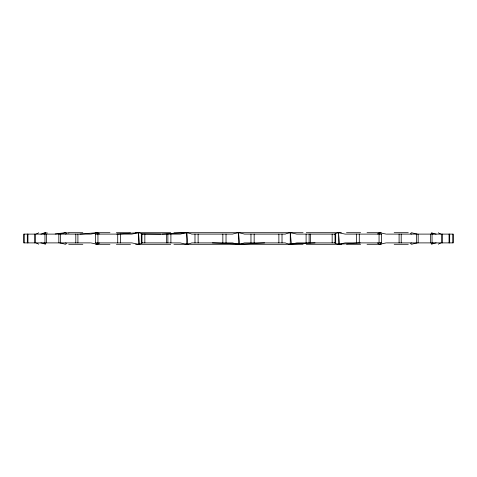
<?xml version="1.0" encoding="UTF-8"?>
<svg xmlns="http://www.w3.org/2000/svg" width="477" height="477" viewBox="0 0 477 477"><rect width="100%" height="100%" fill="white"/><g stroke="black" fill="none" stroke-linecap="round" stroke-linejoin="round"><path stroke-width="0.72" d="M42.775 233.402L45.327 232.698L47.432 233.05M377.838 242.894A7.543 1.485 3.8 0 0 379.913 244.302L380.783 244.081L380.652 242.686M160.874 234.106L141.943 233.879A7.543 1.306 6.6 0 0 138.509 232.698L131.849 234.106L95.495 234.106M337.537 244.081L338.491 244.302L345.151 242.894L381.505 242.894M185.607 244.081L187.831 244.081L186.74 232.698L161.965 234.106M212.396 242.894L239.651 244.081L238.5 232.698A7.543 0.704 -10.7 0 0 232.549 234.106L191.706 234.106A7.543 1.043 8.9 0 0 186.74 232.698A7.543 0.322 -11.7 0 0 180.211 234.106L141.305 234.106L141.305 242.894L180.211 242.894A7.543 0.322 11.7 0 0 186.74 244.302A7.543 1.043 -8.9 0 0 191.706 242.894L232.549 242.894A7.543 0.704 10.7 0 0 238.5 244.302L264.604 242.894M55.183 233.933L65.307 232.698L68.938 233.05M79.838 234.106L97.087 232.698A7.543 1.485 3.8 0 1 99.162 234.106M116.758 234.106L138.509 232.698L139.463 244.081L138.509 244.302L131.849 242.894L95.495 242.894M334.848 242.894A7.543 1.306 6.6 0 0 338.491 244.302L360.242 242.894M315.035 242.894L289.169 244.081M68.724 232.698L82.825 232.698M95.847 232.698L109.948 232.698M116.388 232.698L130.489 232.698M135.563 232.698L170.7 232.698M173.92 232.698L303.08 232.698M306.3 232.698L341.437 232.698M346.511 232.698L360.612 232.698M367.051 232.698L381.153 232.698M394.175 232.698L408.276 232.698M58.593 234.106L23.85 234.106L23.85 242.894L58.593 242.894M90.195 234.106L58.838 234.106L58.838 242.894L90.195 242.894M381.505 234.106L345.151 234.106L338.491 232.698A7.543 1.306 -6.6 0 0 334.848 234.106M386.805 234.106L418.162 234.106L418.162 242.894L386.805 242.894M418.407 234.106L453.15 234.106L453.15 242.894L418.407 242.894M68.724 244.302L82.825 244.302M95.847 244.302L109.948 244.302M116.388 244.302L130.489 244.302M135.563 244.302L170.7 244.302M173.92 244.302L303.08 244.302M306.3 244.302L341.437 244.302M346.511 244.302L360.612 244.302M367.051 244.302L381.153 244.302M394.175 244.302L408.276 244.302M237.349 244.081L238.5 244.302A7.543 0.704 -10.7 0 0 244.451 242.894L285.294 242.894A7.543 1.043 8.9 0 0 290.26 244.302L291.393 244.081L290.26 232.698A7.543 1.043 -8.9 0 0 285.294 234.106L244.451 234.106A7.543 0.704 10.7 0 0 238.5 232.698L238.5 244.302M96.217 244.081L97.087 244.302A7.543 1.485 -3.8 0 0 99.162 242.894M339.535 244.081L338.491 232.698L338.491 244.302M386.251 234.106A7.543 0.483 11.4 0 1 379.913 232.698L379.996 234.147M452.941 234.106L452.941 242.894M449.686 234.106L449.686 242.894M449.06 234.106L449.06 242.894M442.608 234.106L442.608 242.894M441.583 234.106L441.583 242.894M432.043 234.106L432.043 242.894M430.624 234.106L430.624 242.894M416.385 234.106L416.385 242.894M401.205 234.106L401.205 242.894M399.094 234.106L399.094 242.894M381.463 234.106L381.463 242.894M379.06 234.106L379.06 242.894M359.282 234.106L359.282 242.894M356.623 234.106L356.623 242.894M335.027 234.106L335.027 242.894M332.159 234.106L332.159 242.894M310.378 234.106L310.378 242.894M309.126 234.106L309.126 242.894M306.097 234.106L306.097 242.894M282.014 234.106L282.014 242.894M278.878 234.106L278.878 242.894M254.158 234.106L254.158 242.894M250.968 234.106L250.968 242.894M226.032 234.106L226.032 242.894M222.842 234.106L222.842 242.894M198.122 234.106L198.122 242.894M194.986 234.106L194.986 242.894M186.74 232.698L186.74 244.302M170.903 234.106L170.903 242.894M167.874 234.106L167.874 242.894M166.622 234.106L166.622 242.894M144.841 234.106L144.841 242.894M141.973 234.106L141.973 242.894M138.509 232.698L138.509 244.302A7.543 1.306 -6.6 0 0 142.152 242.894M120.377 234.106L120.377 242.894M117.718 234.106L117.718 242.894M97.94 234.106L97.94 242.894M97.087 234.147L97.087 232.698A7.543 0.483 -11.4 0 1 90.749 234.106M97.087 242.853L97.087 244.302A7.543 0.483 11.4 0 0 90.749 242.894M95.537 234.106L95.537 242.894M77.906 234.106L77.906 242.894M75.795 234.106L75.795 242.894M60.615 234.106L60.615 242.894M46.376 234.106L46.376 242.894M44.957 234.106L44.957 242.894M35.417 234.106L35.417 242.894M34.392 234.106L34.392 242.894M27.94 234.106L27.94 242.894M27.314 234.106L27.314 242.894M24.059 234.106L24.059 242.894M377.838 234.106A7.543 1.485 -3.8 0 1 379.913 232.698M417.28 234.106A7.543 0.853 10 0 1 411.693 232.698A7.543 1.556 -0.7 0 0 411.329 234.106M436.127 234.106A7.543 1.163 8 0 1 431.673 232.698A7.543 1.526 2.5 0 0 433.044 234.106M440.623 233.879A7.543 1.389 5.5 0 1 438.488 232.698M59.72 234.106A7.543 0.853 -10 0 0 65.307 232.698A7.543 1.556 0.7 0 1 65.671 234.106M40.873 234.106A7.543 1.163 -8 0 0 45.327 232.698A7.543 1.526 -2.5 0 1 43.956 234.106M38.512 232.698A7.543 1.389 -5.5 0 1 36.377 233.879M59.72 242.894A7.543 0.853 10 0 1 65.307 244.302A7.543 1.556 -0.7 0 0 65.671 242.894M40.873 242.894A7.543 1.163 8 0 1 45.327 244.302A7.543 1.526 2.5 0 0 43.956 242.894M36.377 243.121A7.543 1.389 5.5 0 1 38.512 244.302M379.913 244.302A7.543 0.483 -11.4 0 1 386.251 242.894M411.329 242.894A7.543 1.556 0.7 0 0 411.693 244.302A7.543 0.853 -10 0 1 417.28 242.894M433.044 242.894A7.543 1.526 -2.5 0 0 431.673 244.302A7.543 1.163 -8 0 1 436.127 242.894M438.488 244.302A7.543 1.389 -5.5 0 1 440.623 243.121M335.695 234.106L296.789 234.106A7.543 0.322 11.7 0 0 290.26 232.698L290.26 244.302A7.543 0.322 -11.7 0 0 296.789 242.894L335.695 242.894L335.695 234.106"/></g></svg>
